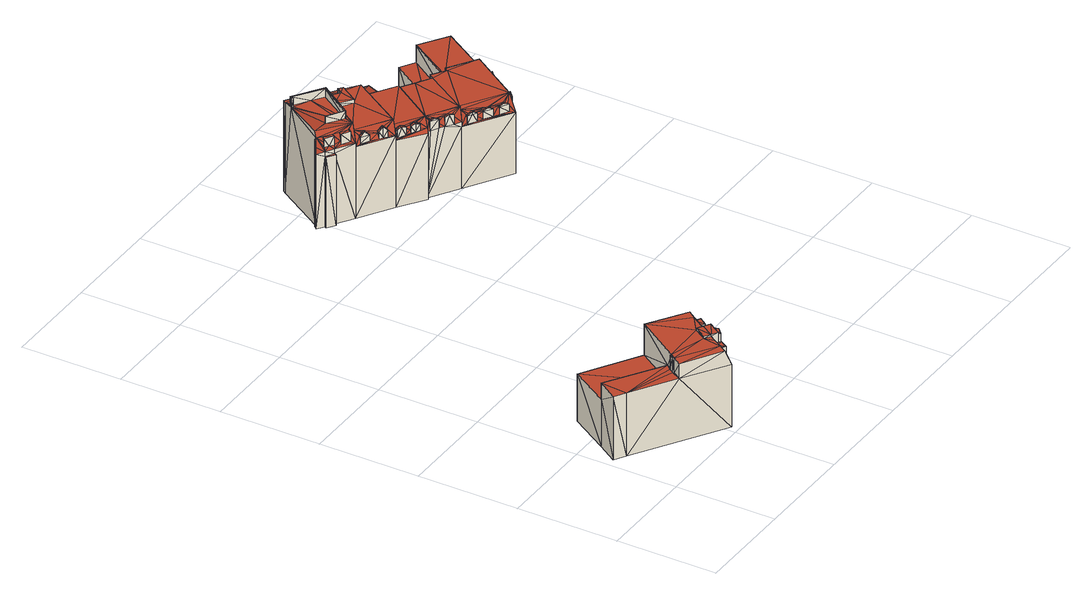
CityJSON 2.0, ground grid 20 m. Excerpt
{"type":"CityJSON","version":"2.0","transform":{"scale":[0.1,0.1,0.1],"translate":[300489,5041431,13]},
"CityObjects":{
"building1":{"type":"Building","geometry":[{"type":"MultiSurface","lod":"2","boundaries":[[[0,1,2]],[[3,4,5]],[[2,3,5]],[[6,4,7]],[[5,6,8]],[[0,2,5]],[[3,9,4]],[[5,4,6]],[[10,11,5]],[[12,11,10]],[[13,1,0]],[[11,0,5]],[[14,15,16]],[[14,17,15]],[[16,15,18]],[[15,19,18]],[[20,21,22]],[[20,23,21]],[[20,22,24]],[[23,25,26]],[[23,26,21]],[[27,28,29]],[[27,30,28]],[[30,31,32]],[[30,32,28]],[[33,34,35]],[[36,33,37]],[[37,33,35]],[[36,38,39]],[[36,37,38]],[[40,41,42]],[[41,43,42]],[[18,19,31]],[[19,32,31]],[[44,45,46]],[[44,47,45]],[[48,49,50]],[[51,48,50]],[[40,49,41]],[[40,50,49]],[[52,53,51]],[[53,48,51]],[[54,44,52]],[[54,55,44]],[[44,53,52]],[[55,47,44]],[[56,27,57]],[[57,27,29]],[[14,58,59]],[[14,59,17]],[[17,0,11]],[[2,29,3]],[[17,59,0]],[[14,56,58]],[[57,29,2]],[[14,27,56]],[[58,56,59]],[[60,17,12]],[[12,17,11]],[[29,61,9]],[[29,9,3]],[[62,0,59]],[[62,13,0]],[[63,57,1]],[[1,57,2]],[[62,64,63]],[[62,63,1]],[[62,1,13]],[[60,12,10]],[[60,10,65]],[[65,55,54]],[[10,5,55]],[[65,10,55]],[[55,8,66]],[[55,5,8]],[[66,8,6]],[[66,6,45]],[[46,45,67]],[[45,6,7]],[[45,7,67]],[[43,68,4]],[[69,42,43]],[[61,69,43]],[[61,43,9]],[[9,43,4]],[[68,67,4]],[[4,67,7]],[[62,59,64]],[[64,59,56]],[[63,56,57]],[[64,56,63]],[[14,16,30]],[[14,30,27]],[[16,18,30]],[[18,31,30]],[[26,15,17]],[[26,25,15]],[[70,15,25]],[[70,25,71]],[[60,65,70]],[[60,24,22]],[[21,26,17]],[[22,21,17]],[[24,70,71]],[[60,70,24]],[[60,22,17]],[[20,71,23]],[[23,71,25]],[[20,24,71]],[[61,72,69]],[[29,38,37]],[[29,35,61]],[[29,37,35]],[[73,72,34]],[[35,34,61]],[[34,72,61]],[[28,39,38]],[[28,74,39]],[[29,28,38]],[[39,74,75]],[[74,72,75]],[[75,72,73]],[[36,39,75]],[[36,75,33]],[[33,75,73]],[[33,73,34]],[[47,66,45]],[[55,66,47]],[[44,48,53]],[[48,68,49]],[[41,49,43]],[[49,68,43]],[[44,46,68]],[[44,68,48]],[[46,67,68]],[[74,32,72]],[[70,19,15]],[[52,51,40]],[[28,32,74]],[[70,54,19]],[[65,54,70]],[[19,54,52]],[[32,40,72]],[[72,40,42]],[[19,52,32]],[[51,50,40]],[[32,52,40]],[[72,42,69]]],"semantics":{"surfaces":[{"type":"GroundSurface"},{"type":"WallSurface"},{"type":"RoofSurface"}],"values":[0,0,0,0,0,0,0,0,0,0,0,0,1,1,1,1,1,1,1,1,1,1,1,1,1,1,1,1,1,1,1,1,1,1,1,1,1,1,1,1,1,1,1,1,1,1,1,1,1,1,1,1,1,1,1,1,1,1,1,1,1,1,1,1,1,1,1,1,1,1,1,1,1,1,1,1,1,1,1,1,1,1,1,1,1,1,1,2,2,2,2,2,2,2,2,2,2,2,2,2,2,2,2,2,2,2,2,2,2,2,2,2,2,2,2,2,2,2,2,2,2,2,2,2,2,2,2,2,2,2,2,2,2,2,2,2,2,2,2,2,2,2,2,2,2,2,2,2]}}]},
"building2":{"type":"Building","geometry":[{"type":"MultiSurface","lod":"2","boundaries":[[[76,77,78]],[[77,79,78]],[[76,80,77]],[[81,82,79]],[[83,76,84]],[[77,81,79]],[[79,85,86]],[[79,86,78]],[[78,86,87]],[[84,76,88]],[[88,78,89]],[[88,89,90]],[[91,84,88]],[[88,76,78]],[[92,93,91]],[[91,88,94]],[[92,91,94]],[[95,96,97]],[[95,98,96]],[[96,98,99]],[[99,98,100]],[[101,102,103]],[[103,104,105]],[[104,106,105]],[[101,103,105]],[[107,108,109]],[[110,107,109]],[[111,109,112]],[[112,109,108]],[[111,112,113]],[[114,111,113]],[[115,116,117]],[[118,119,120]],[[121,118,120]],[[116,120,117]],[[117,120,119]],[[122,123,124]],[[122,125,123]],[[101,126,102]],[[101,127,126]],[[95,97,128]],[[95,128,129]],[[130,124,123]],[[127,124,130]],[[127,130,131]],[[127,131,126]],[[132,125,122]],[[129,128,132]],[[129,132,122]],[[105,133,134]],[[105,106,133]],[[135,134,133]],[[135,133,136]],[[98,135,137]],[[98,137,100]],[[137,135,136]],[[138,139,93]],[[93,139,91]],[[140,138,93]],[[140,93,92]],[[92,94,141]],[[140,92,141]],[[142,143,77]],[[77,143,81]],[[144,79,82]],[[144,82,145]],[[143,145,81]],[[81,145,82]],[[78,87,146]],[[147,78,146]],[[87,86,148]],[[146,87,148]],[[148,86,149]],[[86,85,149]],[[142,150,144]],[[150,149,144]],[[151,142,80]],[[80,142,77]],[[144,85,79]],[[151,152,142]],[[152,150,142]],[[144,149,85]],[[153,151,76]],[[76,151,80]],[[154,76,83]],[[154,153,76]],[[155,90,89]],[[155,89,156]],[[157,147,158]],[[157,78,147]],[[89,78,157]],[[156,89,157]],[[159,160,155]],[[161,160,159]],[[160,88,90]],[[154,83,161]],[[154,161,159]],[[83,84,161]],[[160,90,155]],[[91,161,84]],[[139,161,91]],[[141,88,160]],[[141,94,88]],[[101,105,95]],[[98,134,135]],[[95,129,127]],[[95,105,98]],[[98,105,134]],[[129,122,124]],[[127,129,124]],[[101,95,127]],[[142,144,143]],[[143,144,145]],[[111,110,109]],[[114,110,111]],[[147,146,148]],[[150,147,148]],[[152,112,150]],[[108,147,150]],[[107,147,108]],[[112,108,150]],[[153,158,147]],[[153,115,151]],[[153,162,115]],[[151,115,117]],[[151,119,152]],[[118,152,119]],[[151,117,119]],[[114,147,110]],[[113,112,152]],[[121,114,118]],[[110,147,107]],[[118,113,152]],[[118,114,113]],[[153,147,114]],[[153,114,121]],[[153,121,162]],[[150,148,149]],[[115,162,116]],[[162,120,116]],[[162,121,120]],[[157,158,125]],[[132,157,125]],[[153,123,158]],[[153,130,123]],[[125,158,123]],[[97,96,128]],[[131,130,153]],[[159,155,156]],[[99,100,137]],[[96,132,128]],[[136,133,157]],[[132,136,157]],[[96,136,132]],[[96,99,136]],[[99,137,136]],[[154,103,102]],[[154,159,103]],[[154,102,126]],[[154,126,153]],[[126,131,153]],[[106,157,133]],[[156,157,106]],[[159,156,104]],[[104,156,106]],[[159,104,103]],[[139,141,160]],[[140,139,138]],[[139,160,161]],[[140,141,139]]],"semantics":{"surfaces":[{"type":"GroundSurface"},{"type":"WallSurface"},{"type":"RoofSurface"}],"values":[0,0,0,0,0,0,0,0,0,0,0,0,0,0,0,0,0,1,1,1,1,1,1,1,1,1,1,1,1,1,1,1,1,1,1,1,1,1,1,1,1,1,1,1,1,1,1,1,1,1,1,1,1,1,1,1,1,1,1,1,1,1,1,1,1,1,1,1,1,1,1,1,1,1,1,1,1,1,1,1,1,1,1,1,1,1,1,1,1,1,1,1,1,1,1,1,1,1,1,1,1,1,1,2,2,2,2,2,2,2,2,2,2,2,2,2,2,2,2,2,2,2,2,2,2,2,2,2,2,2,2,2,2,2,2,2,2,2,2,2,2,2,2,2,2,2,2,2,2,2,2,2,2,2,2,2,2,2,2,2,2,2,2,2,2,2,2,2,2,2]}}]},
"building3":{"type":"Building","geometry":[{"type":"MultiSurface","lod":"2","boundaries":[[[163,164,93]],[[165,163,93]],[[166,167,164]],[[165,93,168]],[[167,169,76]],[[164,83,93]],[[169,80,76]],[[164,167,76]],[[164,76,83]],[[93,83,84]],[[93,84,91]],[[170,171,172]],[[173,170,172]],[[172,174,175]],[[172,171,174]],[[176,177,178]],[[178,177,179]],[[176,180,181]],[[176,178,180]],[[181,180,170]],[[181,170,173]],[[177,182,179]],[[179,182,183]],[[175,184,185]],[[175,174,184]],[[185,184,183]],[[185,183,182]],[[186,187,188]],[[189,190,191]],[[191,190,192]],[[189,191,186]],[[189,186,193]],[[190,187,192]],[[190,188,187]],[[190,194,188]],[[195,196,197]],[[198,195,197]],[[199,195,198]],[[166,164,195]],[[199,166,195]],[[196,200,201]],[[197,196,201]],[[76,80,202]],[[203,76,202]],[[200,76,203]],[[200,83,76]],[[201,200,203]],[[204,205,206]],[[204,206,207]],[[206,208,209]],[[205,208,206]],[[210,211,212]],[[213,204,207]],[[214,204,213]],[[211,215,208]],[[215,209,208]],[[200,216,83]],[[83,216,84]],[[217,91,84]],[[217,84,216]],[[218,80,169]],[[218,202,80]],[[165,168,219]],[[220,165,219]],[[220,221,163]],[[220,163,165]],[[222,195,221]],[[221,195,164]],[[221,164,163]],[[223,93,224]],[[219,93,223]],[[219,168,93]],[[224,93,91]],[[222,221,224]],[[222,224,225]],[[225,224,217]],[[224,91,217]],[[199,226,166]],[[166,226,167]],[[226,227,167]],[[167,218,169]],[[227,218,167]],[[176,173,177]],[[177,175,182]],[[175,185,182]],[[176,181,173]],[[173,175,177]],[[173,172,175]],[[194,186,188]],[[193,186,194]],[[189,193,190]],[[190,193,194]],[[220,219,223]],[[220,223,221]],[[221,223,224]],[[196,216,200]],[[217,216,196]],[[222,196,195]],[[225,217,196]],[[222,225,196]],[[204,212,205]],[[214,210,204]],[[210,212,204]],[[212,211,205]],[[205,211,208]],[[227,211,210]],[[227,210,214]],[[227,214,218]],[[218,214,213]],[[211,203,215]],[[227,203,211]],[[186,203,202]],[[215,191,192]],[[191,203,186]],[[218,209,202]],[[215,192,209]],[[186,202,187]],[[215,203,191]],[[192,187,202]],[[209,192,202]],[[218,213,207]],[[218,207,206]],[[218,206,209]],[[179,203,226]],[[199,179,226]],[[179,183,203]],[[199,178,179]],[[180,201,171]],[[201,203,183]],[[199,198,178]],[[201,184,171]],[[180,171,170]],[[198,197,180]],[[180,197,201]],[[226,203,227]],[[171,184,174]],[[178,198,180]],[[201,183,184]]],"semantics":{"surfaces":[{"type":"GroundSurface"},{"type":"WallSurface"},{"type":"RoofSurface"}],"values":[0,0,0,0,0,0,0,0,0,0,0,1,1,1,1,1,1,1,1,1,1,1,1,1,1,1,1,1,1,1,1,1,1,1,1,1,1,1,1,1,1,1,1,1,1,1,1,1,1,1,1,1,1,1,1,1,1,1,1,1,1,1,1,1,1,1,1,1,1,1,1,1,1,1,1,1,1,1,1,1,1,1,2,2,2,2,2,2,2,2,2,2,2,2,2,2,2,2,2,2,2,2,2,2,2,2,2,2,2,2,2,2,2,2,2,2,2,2,2,2,2,2,2,2,2,2,2,2,2,2,2,2,2,2,2,2,2,2]}}]},
"building4":{"type":"Building","geometry":[{"type":"MultiSurface","lod":"2","boundaries":[[[228,229,230]],[[228,230,231]],[[232,233,234]],[[229,232,230]],[[233,235,236]],[[235,237,167]],[[230,232,234]],[[237,169,167]],[[236,235,167]],[[234,236,238]],[[236,167,239]],[[233,236,234]],[[240,241,242]],[[240,242,243]],[[244,245,246]],[[246,245,247]],[[248,249,250]],[[251,249,248]],[[252,253,254]],[[254,255,256]],[[255,257,256]],[[253,255,254]],[[258,259,260]],[[252,259,253]],[[253,259,258]],[[250,249,261]],[[249,262,261]],[[262,263,261]],[[264,265,266]],[[267,265,264]],[[268,269,270]],[[259,268,260]],[[260,268,270]],[[256,257,269]],[[257,270,269]],[[271,261,272]],[[272,261,263]],[[265,272,266]],[[265,271,272]],[[273,236,274]],[[273,238,236]],[[275,276,232]],[[232,276,233]],[[229,275,232]],[[246,275,229]],[[277,244,246]],[[277,246,228]],[[228,246,229]],[[278,279,276]],[[276,235,233]],[[276,279,235]],[[279,280,235]],[[235,281,237]],[[235,280,281]],[[282,234,238]],[[240,282,273]],[[240,243,282]],[[282,238,273]],[[247,230,234]],[[247,234,282]],[[283,247,245]],[[231,230,247]],[[283,231,247]],[[277,231,283]],[[277,228,231]],[[278,276,241]],[[278,274,284]],[[274,236,284]],[[236,239,284]],[[276,242,241]],[[278,241,274]],[[285,167,286]],[[167,169,286]],[[284,285,287]],[[239,167,285]],[[284,239,285]],[[281,286,169]],[[281,169,237]],[[240,274,241]],[[240,273,274]],[[275,243,276]],[[276,243,242]],[[246,243,275]],[[247,282,243]],[[246,247,243]],[[277,283,245]],[[277,245,244]],[[267,251,265]],[[251,248,265]],[[265,248,271]],[[280,266,286]],[[266,272,286]],[[272,263,260]],[[262,260,263]],[[262,258,260]],[[280,264,266]],[[272,260,286]],[[285,286,270]],[[255,285,257]],[[257,285,270]],[[260,270,286]],[[254,269,268]],[[254,256,269]],[[252,254,268]],[[252,268,259]],[[248,250,271]],[[271,250,261]],[[279,287,285]],[[249,285,253]],[[280,267,264]],[[279,251,267]],[[279,267,280]],[[253,285,255]],[[279,249,251]],[[262,253,258]],[[279,285,249]],[[249,253,262]],[[280,286,281]],[[278,284,287]],[[278,287,279]]],"semantics":{"surfaces":[{"type":"GroundSurface"},{"type":"WallSurface"},{"type":"RoofSurface"}],"values":[0,0,0,0,0,0,0,0,0,0,0,0,1,1,1,1,1,1,1,1,1,1,1,1,1,1,1,1,1,1,1,1,1,1,1,1,1,1,1,1,1,1,1,1,1,1,1,1,1,1,1,1,1,1,1,1,1,1,1,1,1,1,1,1,1,1,1,1,1,1,1,1,1,1,1,1,1,1,2,2,2,2,2,2,2,2,2,2,2,2,2,2,2,2,2,2,2,2,2,2,2,2,2,2,2,2,2,2,2,2,2,2,2,2,2,2,2,2,2,2]}}]},
"building5":{"type":"Building","geometry":[{"type":"MultiSurface","lod":"2","boundaries":[[[288,289,290]],[[291,292,293]],[[294,295,296]],[[297,293,298]],[[299,300,296]],[[301,302,303]],[[303,302,304]],[[293,303,298]],[[305,306,307]],[[307,306,308]],[[309,310,306]],[[306,310,308]],[[307,308,298]],[[308,311,290]],[[291,293,297]],[[312,313,311]],[[295,297,296]],[[311,313,288]],[[311,288,290]],[[304,307,298]],[[294,314,295]],[[308,290,298]],[[290,315,235]],[[233,290,235]],[[316,314,294]],[[298,290,233]],[[298,233,232]],[[303,304,298]],[[296,298,317]],[[297,298,296]],[[300,294,296]],[[318,299,296]],[[319,320,299]],[[299,320,300]],[[321,322,323]],[[323,322,324]],[[321,325,326]],[[321,323,325]],[[325,327,328]],[[326,325,328]],[[328,329,330]],[[328,327,329]],[[331,332,333]],[[334,332,331]],[[335,336,337]],[[335,337,338]],[[334,331,336]],[[334,335,339]],[[334,336,335]],[[340,341,342]],[[340,343,341]],[[344,345,346]],[[347,344,346]],[[348,349,350]],[[351,352,353]],[[351,353,354]],[[354,353,355]],[[356,355,353]],[[357,356,353]],[[358,351,354]],[[359,360,361]],[[359,361,362]],[[362,361,363]],[[364,363,361]],[[365,359,362]],[[366,367,368]],[[369,368,370]],[[367,371,368]],[[368,371,370]],[[366,368,369]],[[372,366,369]],[[373,366,372]],[[374,370,371]],[[375,374,371]],[[376,377,378]],[[379,376,378]],[[380,376,379]],[[380,305,307]],[[380,307,376]],[[378,377,381]],[[378,381,382]],[[382,342,347]],[[382,381,342]],[[342,341,344]],[[342,344,347]],[[346,332,383]],[[384,385,386]],[[385,330,386]],[[330,329,387]],[[345,333,332]],[[346,345,332]],[[346,383,384]],[[338,337,324]],[[384,322,385]],[[383,338,384]],[[338,324,322]],[[338,322,384]],[[330,387,386]],[[388,389,390]],[[391,392,393]],[[394,392,391]],[[395,396,397]],[[398,399,400]],[[400,399,401]],[[402,403,404]],[[405,403,402]],[[406,407,408]],[[408,407,409]],[[410,406,408]],[[411,232,412]],[[232,233,412]],[[387,235,279]],[[386,387,279]],[[233,235,387]],[[412,233,387]],[[279,235,413]],[[235,315,413]],[[414,232,411]],[[414,298,232]],[[415,416,302]],[[302,416,304]],[[417,415,301]],[[301,415,302]],[[417,301,418]],[[301,303,418]],[[291,297,419]],[[420,291,419]],[[421,422,292]],[[292,422,293]],[[420,421,291]],[[291,421,292]],[[296,317,423]],[[343,296,423]],[[424,343,340]],[[318,296,343]],[[424,318,343]],[[423,317,298]],[[423,298,414]],[[425,300,320]],[[425,426,300]],[[319,425,320]],[[427,425,319]],[[427,299,428]],[[427,319,299]],[[429,430,314]],[[314,430,295]],[[431,429,314]],[[431,314,316]],[[431,294,432]],[[431,316,294]],[[424,426,428]],[[318,428,299]],[[418,376,416]],[[424,428,318]],[[416,376,307]],[[424,432,426]],[[416,307,304]],[[424,430,432]],[[422,418,293]],[[293,418,303]],[[426,432,294]],[[422,376,418]],[[419,376,422]],[[430,297,295]],[[430,419,297]],[[426,294,300]],[[430,376,419]],[[424,376,430]],[[305,433,306]],[[380,433,305]],[[434,435,308]],[[308,435,311]],[[436,437,288]],[[288,437,289]],[[438,439,440]],[[312,440,313]],[[438,440,312]],[[441,435,442]],[[438,435,441]],[[312,311,435]],[[438,312,435]],[[437,409,290]],[[437,290,289]],[[399,396,401]],[[396,413,315]],[[399,397,396]],[[409,315,290]],[[399,443,397]],[[409,389,315]],[[407,393,409]],[[389,401,315]],[[392,444,393]],[[444,390,389]],[[409,393,389]],[[393,444,389]],[[401,396,315]],[[445,446,447]],[[445,447,310]],[[445,310,309]],[[448,449,434]],[[447,448,434]],[[447,434,310]],[[310,434,308]],[[445,433,450]],[[309,306,433]],[[445,309,433]],[[451,452,436]],[[440,451,436]],[[440,436,313]],[[313,436,288]],[[321,385,322]],[[321,326,385]],[[326,328,330]],[[326,330,385]],[[334,339,332]],[[332,339,383]],[[383,335,338]],[[339,335,383]],[[417,418,415]],[[418,416,415]],[[420,419,422]],[[420,422,421]],[[336,323,324]],[[343,423,414]],[[341,414,344]],[[414,331,344]],[[343,414,341]],[[327,412,329]],[[344,331,345]],[[329,412,387]],[[325,411,327]],[[327,411,412]],[[323,411,325]],[[414,411,323]],[[336,324,337]],[[345,331,333]],[[414,323,336]],[[414,336,331]],[[427,428,425]],[[428,426,425]],[[431,432,429]],[[432,430,429]],[[340,342,377]],[[424,377,376]],[[377,342,381]],[[424,340,377]],[[434,442,435]],[[434,348,442]],[[348,453,349]],[[434,453,348]],[[452,453,437]],[[349,453,454]],[[436,452,437]],[[454,453,452]],[[380,450,433]],[[380,379,450]],[[455,453,449]],[[456,453,455]],[[379,453,456]],[[379,456,457]],[[434,449,453]],[[379,457,450]],[[439,451,440]],[[439,458,451]],[[458,454,451]],[[451,454,452]],[[458,350,349]],[[458,349,454]],[[438,441,458]],[[438,458,439]],[[441,350,458]],[[441,348,350]],[[441,442,348]],[[352,459,353]],[[459,357,353]],[[460,459,352]],[[461,460,352]],[[351,461,352]],[[358,461,351]],[[462,463,360]],[[360,463,361]],[[463,364,361]],[[464,462,360]],[[359,464,360]],[[365,464,359]],[[453,410,408]],[[453,408,460]],[[459,373,357]],[[357,373,356]],[[460,465,466]],[[453,460,461]],[[356,373,372]],[[460,408,465]],[[375,409,374]],[[459,466,373]],[[460,466,459]],[[375,408,409]],[[467,408,375]],[[465,408,467]],[[453,461,462]],[[437,453,365]],[[437,369,409]],[[364,354,363]],[[364,358,354]],[[437,365,362]],[[356,372,355]],[[453,464,365]],[[355,372,369]],[[437,354,355]],[[437,362,363]],[[453,462,464]],[[462,461,463]],[[437,355,369]],[[463,461,358]],[[437,363,354]],[[374,409,370]],[[463,358,364]],[[369,370,409]],[[373,466,366]],[[466,465,367]],[[366,466,367]],[[367,467,371]],[[467,375,371]],[[465,467,367]],[[468,448,447]],[[446,468,447]],[[448,455,449]],[[468,455,448]],[[468,456,455]],[[445,468,446]],[[445,450,457]],[[445,457,468]],[[468,457,456]],[[382,347,346]],[[379,378,382]],[[382,346,410]],[[379,382,453]],[[382,410,453]],[[346,384,410]],[[384,386,279]],[[384,279,410]],[[410,279,406]],[[392,469,444]],[[394,469,392]],[[469,470,444]],[[444,470,390]],[[470,388,390]],[[388,400,389]],[[406,394,391]],[[469,405,470]],[[406,469,394]],[[470,405,388]],[[406,279,469]],[[405,279,403]],[[469,279,405]],[[388,405,471]],[[388,398,400]],[[388,471,398]],[[389,400,401]],[[404,279,395]],[[395,279,413]],[[395,413,396]],[[403,279,404]],[[407,391,393]],[[406,391,407]],[[398,471,399]],[[471,443,399]],[[405,402,443]],[[471,405,443]],[[402,397,443]],[[402,404,397]],[[404,395,397]]],"semantics":{"surfaces":[{"type":"GroundSurface"},{"type":"WallSurface"},{"type":"RoofSurface"}],"values":[0,0,0,0,0,0,0,0,0,0,0,0,0,0,0,0,0,0,0,0,0,0,0,0,0,0,0,0,0,0,0,0,0,0,1,1,1,1,1,1,1,1,1,1,1,1,1,1,1,1,1,1,1,1,1,1,1,1,1,1,1,1,1,1,1,1,1,1,1,1,1,1,1,1,1,1,1,1,1,1,1,1,1,1,1,1,1,1,1,1,1,1,1,1,1,1,1,1,1,1,1,1,1,1,1,1,1,1,1,1,1,1,1,1,1,1,1,1,1,1,1,1,1,1,1,1,1,1,1,1,1,1,1,1,1,1,1,1,1,1,1,1,1,1,1,1,1,1,1,1,1,1,1,1,1,1,1,1,1,1,1,1,1,1,1,1,1,1,1,1,1,1,1,1,1,1,1,1,1,1,1,1,1,1,1,1,1,1,1,1,1,1,1,1,1,1,1,1,1,1,1,1,1,1,1,1,1,1,1,1,2,2,2,2,2,2,2,2,2,2,2,2,2,2,2,2,2,2,2,2,2,2,2,2,2,2,2,2,2,2,2,2,2,2,2,2,2,2,2,2,2,2,2,2,2,2,2,2,2,2,2,2,2,2,2,2,2,2,2,2,2,2,2,2,2,2,2,2,2,2,2,2,2,2,2,2,2,2,2,2,2,2,2,2,2,2,2,2,2,2,2,2,2,2,2,2,2,2,2,2,2,2,2,2,2,2,2,2,2,2,2,2,2,2,2,2,2,2,2,2,2,2,2,2,2,2,2,2,2,2,2,2,2,2,2,2,2,2,2,2,2,2,2,2,2,2,2,2,2,2,2,2,2,2,2,2,2,2,2,2,2,2]}}]}
},
"vertices":[
[243,72,15],[238,51,15],[232,55,15],[230,51,15],[29,116,15],[192,178,15],[33,170,15],[6,130,15],[81,247,15],[201,7,15],[266,130,15],[246,76,15],[277,123,15],[249,68,15],[246,76,180],[234,84,176],[234,84,180],[246,76,144],[222,91,180],[222,91,176],[264,107,171],[253,91,149],[264,107,148],[253,91,171],[256,112,171],[245,96,171],[249,93,158],[230,51,180],[218,58,176],[230,51,145],[218,58,180],[206,66,180],[206,66,176],[210,23,171],[202,28,171],[210,23,147],[220,39,171],[220,39,148],[217,42,158],[212,45,171],[127,79,176],[127,79,146],[115,61,176],[115,61,146],[141,100,146],[33,170,112],[33,170,146],[141,100,112],[131,89,146],[125,80,146],[125,80,176],[131,89,176],[133,88,176],[133,88,146],[192,178,176],[192,178,112],[237,63,178],[232,55,173],[243,72,176],[243,72,173],[277,123,144],[201,7,145],[249,68,173],[238,51,173],[244,59,178],[266,130,176],[81,247,112],[6,130,146],[29,116,146],[190,14,176],[254,114,176],[253,108,171],[200,29,176],[204,33,171],[210,46,176],[208,38,171],
[454,922,6],[413,934,6],[391,958,6],[397,944,6],[447,912,6],[410,929,6],[394,940,6],[522,1020,6],[519,1022,6],[383,953,6],[384,954,6],[389,960,6],[487,1044,6],[454,1058,6],[458,1064,6],[543,1062,6],[546,1065,6],[544,1061,6],[512,1087,6],[503,1007,211],[481,1022,194],[503,1007,194],[451,1043,211],[453,1041,194],[451,1043,194],[507,1008,211],[507,1008,194],[482,1025,194],[457,1042,194],[451,1046,211],[451,1046,194],[400,949,178],[398,946,169],[398,946,187],[401,951,187],[414,936,187],[407,941,169],[414,936,169],[417,941,187],[445,924,187],[441,918,187],[441,918,167],[426,930,172],[425,928,166],[425,928,187],[429,934,187],[429,963,211],[428,961,197],[428,961,211],[429,963,197],[461,940,196],[461,940,211],[460,943,196],[460,943,211],[452,946,196],[459,941,196],[452,948,196],[447,1041,194],[447,1041,211],[448,1039,211],[448,1039,194],[450,1041,194],[544,1061,124],[543,1062,124],[546,1065,124],[512,1087,124],[413,934,152],[410,929,152],[397,944,152],[394,940,152],[389,960,186],[391,958,189],[384,954,174],[383,953,161],[397,944,161],[447,912,161],[413,934,161],[454,922,196],[522,1020,193],[458,1064,193],[454,1058,193],[443,1040,195],[394,963,200],[487,1044,193],[487,1044,124],[519,1022,124],[443,925,187],
[573,1043,6],[550,1008,6],[588,1067,6],[584,983,6],[518,878,6],[558,1086,6],[512,870,6],[535,994,182],[520,1004,182],[520,1004,190],[535,994,190],[509,987,182],[509,987,190],[551,999,190],[528,963,190],[551,999,182],[528,963,182],[542,1005,182],[542,1005,190],[499,982,190],[499,982,182],[504,991,182],[504,991,190],[459,912,170],[456,907,157],[456,907,170],[474,903,170],[471,898,170],[474,903,169],[471,898,157],[466,908,179],[463,903,179],[550,1008,156],[525,1025,156],[525,1025,182],[550,1008,182],[584,983,182],[522,1020,156],[522,1020,182],[447,912,154],[454,922,182],[500,879,170],[493,884,179],[493,884,156],[500,879,156],[486,888,170],[486,888,157],[503,884,171],[489,893,170],[496,888,179],[501,880,159],[503,883,170],[488,892,166],[519,1022,156],[543,1062,156],[512,870,154],[558,1086,141],[588,1067,141],[573,1043,146],[573,1043,156],[546,1065,145],[544,1061,146],[544,1061,156],[519,880,182],[518,878,182],
[691,1031,6],[674,1004,6],[639,1026,6],[656,1053,6],[637,945,6],[629,934,6],[601,967,6],[570,845,6],[591,958,6],[563,835,6],[598,968,6],[575,969,6],[629,949,157],[622,938,164],[622,938,80],[629,949,80],[674,1004,110],[639,1026,110],[674,1004,80],[639,1026,80],[551,856,166],[544,860,162],[544,860,164],[555,853,165],[535,866,164],[535,866,160],[528,871,167],[526,872,158],[520,875,164],[520,875,158],[534,865,157],[531,860,164],[531,860,149],[540,855,163],[542,858,155],[540,855,150],[555,847,153],[554,845,163],[554,845,150],[558,850,163],[524,865,167],[517,869,164],[517,869,148],[547,850,166],[547,850,150],[598,968,157],[591,958,164],[637,945,80],[629,934,80],[691,1031,104],[629,934,171],[570,845,171],[566,838,151],[563,835,142],[601,967,80],[656,1053,104],[575,969,171],[518,878,160],[512,870,145],[519,880,171],
[722,763,6],[711,746,6],[622,802,6],[802,895,6],[793,881,6],[789,884,6],[812,920,6],[803,906,6],[774,985,6],[798,897,6],[686,914,6],[827,944,6],[818,931,6],[787,869,6],[779,856,6],[782,872,6],[774,859,6],[780,851,6],[770,836,6],[772,856,6],[761,822,6],[772,835,6],[763,821,6],[731,777,6],[733,776,6],[724,761,6],[807,904,6],[566,838,6],[816,917,6],[745,1003,6],[829,948,6],[830,942,6],[822,928,6],[656,922,155],[651,914,155],[656,922,121],[651,914,121],[648,927,121],[648,927,164],[640,932,121],[640,932,155],[635,924,121],[635,924,155],[676,909,121],[671,901,155],[671,901,121],[676,909,155],[661,919,155],[661,919,121],[656,911,121],[656,911,155],[669,914,165],[774,985,157],[710,888,121],[710,888,157],[774,985,121],[686,904,121],[680,895,121],[680,895,172],[686,904,172],[723,774,158],[722,772,158],[722,773,159],[674,770,153],[666,775,157],[658,780,153],[674,770,137],[658,780,137],[660,783,151],[660,783,153],[676,773,153],[701,754,153],[692,759,158],[685,763,153],[701,754,138],[685,763,137],[687,766,153],[702,756,153],[648,786,153],[640,791,158],[640,791,153],[648,786,136],[632,796,136],[632,796,153],[649,788,146],[650,790,153],[632,797,139],[634,800,153],[772,856,157],[717,892,157],[717,892,172],[772,856,172],[780,851,133],[713,886,157],[713,886,172],[663,906,165],[651,914,171],[643,919,164],[627,930,171],[627,930,121],[598,824,163],[595,819,144],[595,819,163],[612,813,159],[609,810,163],[609,810,144],[612,814,163],[573,840,163],[570,835,144],[570,835,163],[587,830,163],[585,826,163],[586,828,154],[585,826,144],[580,835,166],[577,837,163],[574,839,163],[586,831,163],[626,808,172],[622,802,144],[626,808,166],[622,802,134],[627,810,172],[637,945,121],[629,934,121],[566,838,144],[686,914,121],[779,856,147],[774,859,147],[787,869,147],[782,872,147],[798,897,147],[802,895,147],[793,881,147],[789,884,147],[745,1003,121],[829,948,157],[822,928,147],[818,931,147],[830,942,147],[827,944,147],[807,904,147],[803,906,147],[816,917,147],[812,920,147],[770,836,133],[761,822,133],[731,777,133],[722,763,133],[711,746,133],[733,776,152],[729,768,159],[724,761,152],[731,777,152],[728,779,152],[577,831,166],[602,815,165],[772,835,152],[768,828,158],[763,821,152],[761,822,152],[757,825,152],[766,839,152],[722,763,152],[718,765,152],[708,758,172],[719,767,153],[760,832,157],[761,832,158],[765,838,153],[726,770,159],[663,781,155],[669,779,157],[671,777,156],[695,762,158],[690,765,155],[698,760,156],[643,796,158],[644,794,157],[637,798,155],[765,829,158],[605,820,165],[598,823,163],[587,831,163]
]}
